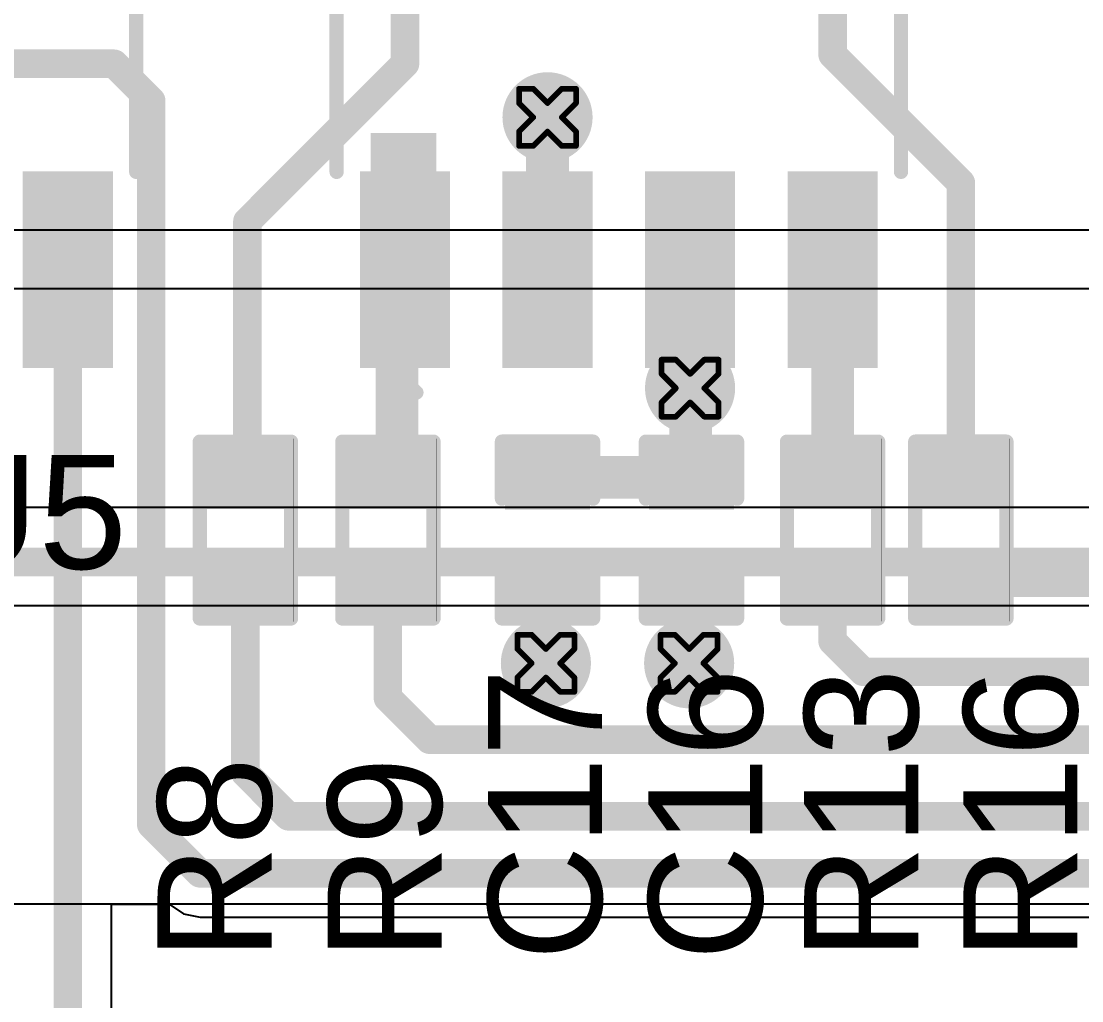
# Model space of a CAD drawing. Header units: inches. Extents: x 0 to 212, y 0 to 208.
# Drawn here: x 2.3652 to 2.7372, y 2.7117 to 3.0551 of the extents above; entities that cross this region are included whole.
import ezdxf

# ---------------------------------------------------------------- set-up
doc = ezdxf.new("R2010")
doc.units = ezdxf.units.IN
doc.header["$MEASUREMENT"] = 0
for name, color, linetype in [('Bottom Layer', 5, 'Continuous'), ('Bottom Solder', 6, 'Continuous'), ('Drill Drawing', 1, 'Continuous'), ('Top Layer', 1, 'Continuous'), ('Top Overlay', 2, 'Continuous'), ('Top Paste', 8, 'Continuous'), ('Top Solder', 216, 'Continuous'), ('Via Holes', 16, 'Continuous')]:
    doc.layers.add(name, color=color, linetype=linetype)
doc.styles.add('Arial', font='', dxfattribs={"height": 0.2})
doc.styles.get('Arial').set_extended_font_data('Arial')

# ---------------------------------------------------------------- blocks, each defined once
blk = doc.blocks.new('SOIC_8_0_154___3_90___W______12')
at = {"layer": 'Top Layer'}
for points in [[(-0.136811, 0.0631889), (-0.136811, 0.0868109), (-0.0757874, 0.0868109), (-0.0757874, 0.0631889)], [(0.0757874, 0.063189), (0.0757874, 0.086811), (0.136811, 0.086811), (0.136811, 0.063189)], [(-0.136811, 0.0131891), (-0.136811, 0.0368111), (-0.0757874, 0.0368111), (-0.0757874, 0.0131891)], [(0.0757874, 0.0131889), (0.0757874, 0.0368109), (0.136811, 0.0368109), (0.136811, 0.0131889)], [(-0.1368111, -0.036811), (-0.1368111, -0.013189), (-0.0757875, -0.013189), (-0.0757875, -0.036811)], [(0.0757874, -0.036811), (0.0757874, -0.013189), (0.136811, -0.013189), (0.136811, -0.036811)], [(-0.1368111, -0.0868111), (-0.1368111, -0.0631891), (-0.0757875, -0.0631891), (-0.0757875, -0.0868111)], [(0.0757874, -0.0868109), (0.0757874, -0.0631889), (0.136811, -0.0631889), (0.136811, -0.0868109)]]:
    blk.add_hatch(color=1, dxfattribs=at).paths.add_polyline_path(points)
at = {"layer": 'Top Overlay'}
blk.add_hatch(color=2, dxfattribs=at).paths.add_polyline_path([(-0.0723496, 0.0639816), (-0.0583496, 0.0639816), (-0.0583496, 0.0869816), (-0.0723496, 0.0869816)])
at = {"layer": 'Top Paste'}
for points in [[(-0.136811, 0.0631889), (-0.136811, 0.0868109), (-0.0757874, 0.0868109), (-0.0757874, 0.0631889)], [(0.0757874, 0.063189), (0.0757874, 0.086811), (0.136811, 0.086811), (0.136811, 0.063189)], [(-0.136811, 0.0131891), (-0.136811, 0.0368111), (-0.0757874, 0.0368111), (-0.0757874, 0.0131891)], [(0.0757874, 0.0131889), (0.0757874, 0.0368109), (0.136811, 0.0368109), (0.136811, 0.0131889)], [(-0.1368111, -0.036811), (-0.1368111, -0.013189), (-0.0757875, -0.013189), (-0.0757875, -0.036811)], [(0.0757874, -0.036811), (0.0757874, -0.013189), (0.136811, -0.013189), (0.136811, -0.036811)], [(-0.1368111, -0.0868111), (-0.1368111, -0.0631891), (-0.0757875, -0.0631891), (-0.0757875, -0.0868111)], [(0.0757874, -0.0868109), (0.0757874, -0.0631889), (0.136811, -0.0631889), (0.136811, -0.0868109)]]:
    blk.add_hatch(color=8, dxfattribs=at).paths.add_polyline_path(points)
at = {"layer": 'Top Solder'}
for points in [[(-0.140811, 0.0591889), (-0.140811, 0.0908109), (-0.0717874, 0.0908109), (-0.0717874, 0.0591889)], [(0.0717874, 0.059189), (0.0717874, 0.090811), (0.140811, 0.090811), (0.140811, 0.059189)], [(-0.140811, 0.0091891), (-0.140811, 0.0408111), (-0.0717874, 0.0408111), (-0.0717874, 0.0091891)], [(0.0717874, 0.0091889), (0.0717874, 0.0408109), (0.140811, 0.0408109), (0.140811, 0.0091889)], [(-0.1408111, -0.040811), (-0.1408111, -0.009189), (-0.0717875, -0.009189), (-0.0717875, -0.040811)], [(0.0717874, -0.040811), (0.0717874, -0.009189), (0.140811, -0.009189), (0.140811, -0.040811)], [(-0.1408111, -0.0908111), (-0.1408111, -0.0591891), (-0.0717875, -0.0591891), (-0.0717875, -0.0908111)], [(0.0717874, -0.0908109), (0.0717874, -0.0591889), (0.140811, -0.0591889), (0.140811, -0.0908109)]]:
    blk.add_hatch(color=216, dxfattribs=at).paths.add_polyline_path(points)
at = {"layer": 'Top Overlay', "const_width": 0.005}
for points in [[(-0.0719999, 0.0990001), (0.071, 0.0989999)], [(-0.1493702, 0.081), (-0.14937, 0.071)], [(-0.1493702, 0.081), (-0.14437, 0.076)], [(-0.14437, 0.076), (-0.14937, 0.071)], [(-0.0719999, -0.099), (0.071, -0.099)]]:
    blk.add_lwpolyline(points, dxfattribs=at)
at = {"layer": 'Top Overlay', "const_width": 0.0025}
for points in [[(-0.0732499, 0.0990001, 1), (-0.0707499, 0.0990001, 1)], [(0.06975, 0.0989999, 1), (0.07225, 0.0989999, 1)], [(-0.1506202, 0.081, 1), (-0.1481202, 0.081, 1)], [(-0.1506202, 0.081, 1), (-0.1481202, 0.081, 1)], [(-0.14562, 0.076, 1), (-0.14312, 0.076, 1)], [(-0.14562, 0.076, 1), (-0.14312, 0.076, 1)], [(-0.15062, 0.071, 1), (-0.14812, 0.071, 1)], [(-0.15062, 0.071, 1), (-0.14812, 0.071, 1)], [(-0.0732499, -0.099, 1), (-0.0707499, -0.099, 1)], [(0.06975, -0.099, 1), (0.07225, -0.099, 1)]]:
    blk.add_lwpolyline(points, format="xyb", close=True, dxfattribs=at)
blk = doc.blocks.new('SOIC_8_0_154___3_90___W______13')
at = {"layer": 'Top Layer'}
for points in [[(-0.136811, 0.0631892), (-0.136811, 0.0868112), (-0.0757874, 0.0868112), (-0.0757874, 0.0631892)], [(0.0757874, 0.0631892), (0.0757874, 0.0868112), (0.136811, 0.0868112), (0.136811, 0.0631892)], [(-0.136811, 0.0131891), (-0.136811, 0.0368111), (-0.0757874, 0.0368111), (-0.0757874, 0.0131891)], [(0.0757874, 0.0131892), (0.0757874, 0.0368112), (0.136811, 0.0368112), (0.136811, 0.0131892)], [(-0.136811, -0.0368109), (-0.136811, -0.0131889), (-0.0757874, -0.0131889), (-0.0757874, -0.0368109)], [(0.0757874, -0.0368109), (0.0757874, -0.0131889), (0.136811, -0.0131889), (0.136811, -0.0368109)], [(-0.136811, -0.0868108), (-0.136811, -0.0631888), (-0.0757874, -0.0631888), (-0.0757874, -0.0868108)], [(0.0757874, -0.0868111), (0.0757874, -0.0631891), (0.136811, -0.0631891), (0.136811, -0.0868111)]]:
    blk.add_hatch(color=1, dxfattribs=at).paths.add_polyline_path(points)
at = {"layer": 'Top Overlay'}
blk.add_hatch(color=2, dxfattribs=at).paths.add_polyline_path([(-0.0723933, 0.064028), (-0.0583933, 0.064028), (-0.0583933, 0.087028), (-0.0723933, 0.087028)])
at = {"layer": 'Top Paste'}
for points in [[(-0.136811, 0.0631892), (-0.136811, 0.0868112), (-0.0757874, 0.0868112), (-0.0757874, 0.0631892)], [(0.0757874, 0.0631892), (0.0757874, 0.0868112), (0.136811, 0.0868112), (0.136811, 0.0631892)], [(-0.136811, 0.0131891), (-0.136811, 0.0368111), (-0.0757874, 0.0368111), (-0.0757874, 0.0131891)], [(0.0757874, 0.0131892), (0.0757874, 0.0368112), (0.136811, 0.0368112), (0.136811, 0.0131892)], [(-0.136811, -0.0368109), (-0.136811, -0.0131889), (-0.0757874, -0.0131889), (-0.0757874, -0.0368109)], [(0.0757874, -0.0368109), (0.0757874, -0.0131889), (0.136811, -0.0131889), (0.136811, -0.0368109)], [(-0.136811, -0.0868108), (-0.136811, -0.0631888), (-0.0757874, -0.0631888), (-0.0757874, -0.0868108)], [(0.0757874, -0.0868111), (0.0757874, -0.0631891), (0.136811, -0.0631891), (0.136811, -0.0868111)]]:
    blk.add_hatch(color=8, dxfattribs=at).paths.add_polyline_path(points)
at = {"layer": 'Top Solder'}
for points in [[(-0.140811, 0.0591892), (-0.140811, 0.0908112), (-0.0717874, 0.0908112), (-0.0717874, 0.0591892)], [(0.0717874, 0.0591892), (0.0717874, 0.0908112), (0.140811, 0.0908112), (0.140811, 0.0591892)], [(-0.140811, 0.0091891), (-0.140811, 0.0408111), (-0.0717874, 0.0408111), (-0.0717874, 0.0091891)], [(0.0717874, 0.0091892), (0.0717874, 0.0408112), (0.140811, 0.0408112), (0.140811, 0.0091892)], [(-0.140811, -0.0408109), (-0.140811, -0.0091889), (-0.0717874, -0.0091889), (-0.0717874, -0.0408109)], [(0.0717874, -0.0408109), (0.0717874, -0.0091889), (0.140811, -0.0091889), (0.140811, -0.0408109)], [(-0.140811, -0.0908108), (-0.140811, -0.0591888), (-0.0717874, -0.0591888), (-0.0717874, -0.0908108)], [(0.0717874, -0.0908111), (0.0717874, -0.0591891), (0.140811, -0.0591891), (0.140811, -0.0908111)]]:
    blk.add_hatch(color=216, dxfattribs=at).paths.add_polyline_path(points)
at = {"layer": 'Top Overlay', "const_width": 0.005}
for points in [[(0.071, 0.0990002), (-0.0719999, 0.0990001)], [(-0.1493701, 0.0810001), (-0.1493702, 0.0710002)], [(-0.1493701, 0.0810001), (-0.1443701, 0.076)], [(-0.1443701, 0.076), (-0.1493702, 0.0710002)], [(-0.072, -0.0989999), (0.071, -0.099)]]:
    blk.add_lwpolyline(points, dxfattribs=at)
at = {"layer": 'Top Overlay', "const_width": 0.0025}
for points in [[(-0.0732499, 0.0990001, 1), (-0.0707499, 0.0990001, 1)], [(0.06975, 0.0990002, 1), (0.07225, 0.0990002, 1)], [(-0.1506201, 0.0810001, 1), (-0.1481201, 0.0810001, 1)], [(-0.1506201, 0.0810001, 1), (-0.1481201, 0.0810001, 1)], [(-0.1456201, 0.076, 1), (-0.1431201, 0.076, 1)], [(-0.1456201, 0.076, 1), (-0.1431201, 0.076, 1)], [(-0.1506202, 0.0710002, 1), (-0.1481202, 0.0710002, 1)], [(-0.1506202, 0.0710002, 1), (-0.1481202, 0.0710002, 1)], [(-0.07325, -0.0989999, 1), (-0.07075, -0.0989999, 1)], [(0.06975, -0.099, 1), (0.07225, -0.099, 1)]]:
    blk.add_lwpolyline(points, format="xyb", close=True, dxfattribs=at)
blk = doc.blocks.new('R___0402_65')
at = {"layer": 'Top Layer'}
for points in [[(-0.0275, -0.0125), (-0.0275, 0.0125), (-0.0095, 0.0125), (-0.0095, -0.0125)], [(0.0094999, -0.0125), (0.0094999, 0.0125), (0.0274999, 0.0125), (0.0274999, -0.0125)]]:
    blk.add_hatch(color=1, dxfattribs=at).paths.add_polyline_path(points)
at = {"layer": 'Top Paste'}
for points in [[(-0.0275, -0.0125), (-0.0275, 0.0125), (-0.0095, 0.0125), (-0.0095, -0.0125)], [(0.0094999, -0.0125), (0.0094999, 0.0125), (0.0274999, 0.0125), (0.0274999, -0.0125)]]:
    blk.add_hatch(color=8, dxfattribs=at).paths.add_polyline_path(points)
at = {"layer": 'Top Solder'}
for points in [[(-0.0296654, -0.0146654), (-0.0296654, 0.0146654), (-0.0073346, 0.0146654), (-0.0073346, -0.0146654)], [(0.0073345, -0.0146654), (0.0073345, 0.0146654), (0.0296653, 0.0146654), (0.0296653, -0.0146654)]]:
    blk.add_hatch(color=216, dxfattribs=at).paths.add_polyline_path(points)
at = {"layer": 'Top Overlay'}
for points, const_width in [([(-0.0310001, 0.0160001), (-0.0309999, -0.016)], 0.005), ([(-0.0310001, 0.0160001), (0.031, 0.016)], 0.005), ([(0.031, 0.016), (0.031, -0.016)], 0.005), ([(-0.0309999, -0.016), (0.031, -0.016)], 0.005), ([(-0.0319999, -0.017), (0.032, -0.017)], 0.000127)]:
    blk.add_lwpolyline(points, dxfattribs=dict(at, const_width=const_width))
for points, const_width in [([(-0.0322501, 0.0160001, 1), (-0.0297501, 0.0160001, 1)], 0.0025), ([(-0.0322501, 0.0160001, 1), (-0.0297501, 0.0160001, 1)], 0.0025), ([(0.02975, 0.016, 1), (0.03225, 0.016, 1)], 0.0025), ([(0.02975, 0.016, 1), (0.03225, 0.016, 1)], 0.0025), ([(-0.0322499, -0.016, 1), (-0.0297499, -0.016, 1)], 0.0025), ([(-0.0322499, -0.016, 1), (-0.0297499, -0.016, 1)], 0.0025), ([(0.02975, -0.016, 1), (0.03225, -0.016, 1)], 0.0025), ([(0.02975, -0.016, 1), (0.03225, -0.016, 1)], 0.0025), ([(-0.0320316, -0.017, 1), (-0.0319682, -0.017, 1)], 6.35e-05), ([(0.0319683, -0.017, 1), (0.0320317, -0.017, 1)], 6.35e-05)]:
    blk.add_lwpolyline(points, format="xyb", close=True, dxfattribs=dict(at, const_width=const_width))
blk = doc.blocks.new('R___0402_68')
at = {"layer": 'Top Layer'}
for points in [[(-0.0275, -0.0125), (-0.0275, 0.0125), (-0.0095, 0.0125), (-0.0095, -0.0125)], [(0.0095, -0.0125), (0.0095, 0.0125), (0.0275, 0.0125), (0.0275, -0.0125)]]:
    blk.add_hatch(color=1, dxfattribs=at).paths.add_polyline_path(points)
at = {"layer": 'Top Paste'}
for points in [[(-0.0275, -0.0125), (-0.0275, 0.0125), (-0.0095, 0.0125), (-0.0095, -0.0125)], [(0.0095, -0.0125), (0.0095, 0.0125), (0.0275, 0.0125), (0.0275, -0.0125)]]:
    blk.add_hatch(color=8, dxfattribs=at).paths.add_polyline_path(points)
at = {"layer": 'Top Solder'}
for points in [[(-0.0296654, -0.0146654), (-0.0296654, 0.0146654), (-0.0073346, 0.0146654), (-0.0073346, -0.0146654)], [(0.0073346, -0.0146654), (0.0073346, 0.0146654), (0.0296654, 0.0146654), (0.0296654, -0.0146654)]]:
    blk.add_hatch(color=216, dxfattribs=at).paths.add_polyline_path(points)
at = {"layer": 'Top Overlay'}
for points, const_width in [([(-0.031, 0.016), (-0.031, -0.016)], 0.005), ([(-0.031, 0.016), (0.031, 0.016)], 0.005), ([(0.031, 0.016), (0.031, -0.016)], 0.005), ([(-0.031, -0.016), (0.031, -0.016)], 0.005), ([(-0.032, -0.0169999), (0.032, -0.0169999)], 0.000127)]:
    blk.add_lwpolyline(points, dxfattribs=dict(at, const_width=const_width))
for points, const_width in [([(-0.03225, 0.016, 1), (-0.02975, 0.016, 1)], 0.0025), ([(-0.03225, 0.016, 1), (-0.02975, 0.016, 1)], 0.0025), ([(0.02975, 0.016, 1), (0.03225, 0.016, 1)], 0.0025), ([(0.02975, 0.016, 1), (0.03225, 0.016, 1)], 0.0025), ([(-0.03225, -0.016, 1), (-0.02975, -0.016, 1)], 0.0025), ([(-0.03225, -0.016, 1), (-0.02975, -0.016, 1)], 0.0025), ([(0.02975, -0.016, 1), (0.03225, -0.016, 1)], 0.0025), ([(0.02975, -0.016, 1), (0.03225, -0.016, 1)], 0.0025), ([(-0.0320317, -0.0169999, 1), (-0.0319683, -0.0169999, 1)], 6.35e-05), ([(0.0319683, -0.0169999, 1), (0.0320317, -0.0169999, 1)], 6.35e-05)]:
    blk.add_lwpolyline(points, format="xyb", close=True, dxfattribs=dict(at, const_width=const_width))
blk = doc.blocks.new('R___0402_72')
at = {"layer": 'Top Layer'}
for points in [[(-0.0275, -0.0125), (-0.0275, 0.0125), (-0.0095, 0.0125), (-0.0095, -0.0125)], [(0.0095, -0.0125), (0.0095, 0.0125), (0.0275, 0.0125), (0.0275, -0.0125)]]:
    blk.add_hatch(color=1, dxfattribs=at).paths.add_polyline_path(points)
at = {"layer": 'Top Paste'}
for points in [[(-0.0275, -0.0125), (-0.0275, 0.0125), (-0.0095, 0.0125), (-0.0095, -0.0125)], [(0.0095, -0.0125), (0.0095, 0.0125), (0.0275, 0.0125), (0.0275, -0.0125)]]:
    blk.add_hatch(color=8, dxfattribs=at).paths.add_polyline_path(points)
at = {"layer": 'Top Solder'}
for points in [[(-0.0296654, -0.0146654), (-0.0296654, 0.0146654), (-0.0073346, 0.0146654), (-0.0073346, -0.0146654)], [(0.0073346, -0.0146654), (0.0073346, 0.0146654), (0.0296654, 0.0146654), (0.0296654, -0.0146654)]]:
    blk.add_hatch(color=216, dxfattribs=at).paths.add_polyline_path(points)
at = {"layer": 'Top Overlay'}
for points, const_width in [([(0.0310001, 0.0160001), (-0.031, 0.0159999)], 0.005), ([(-0.031, 0.0159999), (-0.031, -0.016)], 0.005), ([(0.0310001, 0.0160001), (0.031, -0.016)], 0.005), ([(-0.031, -0.016), (0.031, -0.016)], 0.005), ([(-0.032, -0.017), (0.032, -0.017)], 0.000127)]:
    blk.add_lwpolyline(points, dxfattribs=dict(at, const_width=const_width))
for points, const_width in [([(-0.03225, 0.0159999, 1), (-0.02975, 0.0159999, 1)], 0.0025), ([(-0.03225, 0.0159999, 1), (-0.02975, 0.0159999, 1)], 0.0025), ([(0.0297501, 0.0160001, 1), (0.0322501, 0.0160001, 1)], 0.0025), ([(0.0297501, 0.0160001, 1), (0.0322501, 0.0160001, 1)], 0.0025), ([(-0.03225, -0.016, 1), (-0.02975, -0.016, 1)], 0.0025), ([(-0.03225, -0.016, 1), (-0.02975, -0.016, 1)], 0.0025), ([(0.02975, -0.016, 1), (0.03225, -0.016, 1)], 0.0025), ([(0.02975, -0.016, 1), (0.03225, -0.016, 1)], 0.0025), ([(-0.0320317, -0.017, 1), (-0.0319683, -0.017, 1)], 6.35e-05), ([(0.0319683, -0.017, 1), (0.0320317, -0.017, 1)], 6.35e-05)]:
    blk.add_lwpolyline(points, format="xyb", close=True, dxfattribs=dict(at, const_width=const_width))
blk = doc.blocks.new('R___0402_73')
at = {"layer": 'Top Layer'}
for points in [[(-0.0275, -0.0125), (-0.0275, 0.0125), (-0.0095, 0.0125), (-0.0095, -0.0125)], [(0.0095, -0.0125), (0.0095, 0.0125), (0.0275, 0.0125), (0.0275, -0.0125)]]:
    blk.add_hatch(color=1, dxfattribs=at).paths.add_polyline_path(points)
at = {"layer": 'Top Paste'}
for points in [[(-0.0275, -0.0125), (-0.0275, 0.0125), (-0.0095, 0.0125), (-0.0095, -0.0125)], [(0.0095, -0.0125), (0.0095, 0.0125), (0.0275, 0.0125), (0.0275, -0.0125)]]:
    blk.add_hatch(color=8, dxfattribs=at).paths.add_polyline_path(points)
at = {"layer": 'Top Solder'}
for points in [[(-0.0296654, -0.0146654), (-0.0296654, 0.0146654), (-0.0073346, 0.0146654), (-0.0073346, -0.0146654)], [(0.0073346, -0.0146654), (0.0073346, 0.0146654), (0.0296654, 0.0146654), (0.0296654, -0.0146654)]]:
    blk.add_hatch(color=216, dxfattribs=at).paths.add_polyline_path(points)
at = {"layer": 'Top Overlay'}
for points, const_width in [([(-0.031, 0.016), (-0.031, -0.016)], 0.005), ([(-0.031, 0.016), (0.031, 0.016)], 0.005), ([(0.031, 0.016), (0.031, -0.016)], 0.005), ([(-0.031, -0.016), (0.031, -0.016)], 0.005), ([(-0.032, -0.017), (0.032, -0.017)], 0.000127)]:
    blk.add_lwpolyline(points, dxfattribs=dict(at, const_width=const_width))
for points, const_width in [([(-0.03225, 0.016, 1), (-0.02975, 0.016, 1)], 0.0025), ([(-0.03225, 0.016, 1), (-0.02975, 0.016, 1)], 0.0025), ([(0.02975, 0.016, 1), (0.03225, 0.016, 1)], 0.0025), ([(0.02975, 0.016, 1), (0.03225, 0.016, 1)], 0.0025), ([(-0.03225, -0.016, 1), (-0.02975, -0.016, 1)], 0.0025), ([(-0.03225, -0.016, 1), (-0.02975, -0.016, 1)], 0.0025), ([(0.02975, -0.016, 1), (0.03225, -0.016, 1)], 0.0025), ([(0.02975, -0.016, 1), (0.03225, -0.016, 1)], 0.0025), ([(-0.0320317, -0.017, 1), (-0.0319683, -0.017, 1)], 6.35e-05), ([(0.0319683, -0.017, 1), (0.0320317, -0.017, 1)], 6.35e-05)]:
    blk.add_lwpolyline(points, format="xyb", close=True, dxfattribs=dict(at, const_width=const_width))
blk = doc.blocks.new('C___0402_127')
at = {"layer": 'Top Layer'}
for points in [[(-0.0275, -0.0125), (-0.0275, 0.0125), (-0.0095, 0.0125), (-0.0095, -0.0125)], [(0.0095, -0.0125), (0.0095, 0.0125), (0.0275, 0.0125), (0.0275, -0.0125)]]:
    blk.add_hatch(color=1, dxfattribs=at).paths.add_polyline_path(points)
at = {"layer": 'Top Paste'}
for points in [[(-0.0275, -0.0125), (-0.0275, 0.0125), (-0.0095, 0.0125), (-0.0095, -0.0125)], [(0.0095, -0.0125), (0.0095, 0.0125), (0.0275, 0.0125), (0.0275, -0.0125)]]:
    blk.add_hatch(color=8, dxfattribs=at).paths.add_polyline_path(points)
at = {"layer": 'Top Solder'}
for points in [[(-0.0298622, -0.0148622), (-0.0298622, 0.0148622), (-0.0071378, 0.0148622), (-0.0071378, -0.0148622)], [(0.0071378, -0.0148622), (0.0071378, 0.0148622), (0.0298622, 0.0148622), (0.0298622, -0.0148622)]]:
    blk.add_hatch(color=216, dxfattribs=at).paths.add_polyline_path(points)
at = {"layer": 'Top Overlay', "const_width": 0.005}
for points in [[(-0.031, 0.016), (-0.011, 0.0159999)], [(-0.031, 0.016), (-0.031, -0.016)], [(0.011, 0.016), (0.031, 0.0159999)], [(0.031, 0.0159999), (0.0310001, -0.0160001)], [(-0.031, -0.016), (-0.0110001, -0.0160001)], [(0.011, -0.016), (0.0310001, -0.0160001)]]:
    blk.add_lwpolyline(points, dxfattribs=at)
at = {"layer": 'Top Overlay', "const_width": 0.0025}
for points in [[(-0.03225, 0.016, 1), (-0.02975, 0.016, 1)], [(-0.03225, 0.016, 1), (-0.02975, 0.016, 1)], [(-0.01225, 0.0159999, 1), (-0.00975, 0.0159999, 1)], [(0.00975, 0.016, 1), (0.01225, 0.016, 1)], [(0.02975, 0.0159999, 1), (0.03225, 0.0159999, 1)], [(0.02975, 0.0159999, 1), (0.03225, 0.0159999, 1)], [(-0.03225, -0.016, 1), (-0.02975, -0.016, 1)], [(-0.03225, -0.016, 1), (-0.02975, -0.016, 1)], [(-0.0122501, -0.0160001, 1), (-0.0097501, -0.0160001, 1)], [(0.00975, -0.016, 1), (0.01225, -0.016, 1)], [(0.0297501, -0.0160001, 1), (0.0322501, -0.0160001, 1)], [(0.0297501, -0.0160001, 1), (0.0322501, -0.0160001, 1)]]:
    blk.add_lwpolyline(points, format="xyb", close=True, dxfattribs=at)
blk = doc.blocks.new('C___0402_128')
at = {"layer": 'Top Layer'}
for points in [[(-0.0275, -0.0125), (-0.0275, 0.0125), (-0.0095, 0.0125), (-0.0095, -0.0125)], [(0.0095, -0.0125), (0.0095, 0.0125), (0.0275, 0.0125), (0.0275, -0.0125)]]:
    blk.add_hatch(color=1, dxfattribs=at).paths.add_polyline_path(points)
at = {"layer": 'Top Paste'}
for points in [[(-0.0275, -0.0125), (-0.0275, 0.0125), (-0.0095, 0.0125), (-0.0095, -0.0125)], [(0.0095, -0.0125), (0.0095, 0.0125), (0.0275, 0.0125), (0.0275, -0.0125)]]:
    blk.add_hatch(color=8, dxfattribs=at).paths.add_polyline_path(points)
at = {"layer": 'Top Solder'}
for points in [[(-0.0298622, -0.0148622), (-0.0298622, 0.0148622), (-0.0071378, 0.0148622), (-0.0071378, -0.0148622)], [(0.0071378, -0.0148622), (0.0071378, 0.0148622), (0.0298622, 0.0148622), (0.0298622, -0.0148622)]]:
    blk.add_hatch(color=216, dxfattribs=at).paths.add_polyline_path(points)
at = {"layer": 'Top Overlay', "const_width": 0.005}
for points in [[(-0.031, 0.016), (-0.011, 0.016)], [(-0.031, 0.016), (-0.031, -0.016)], [(0.011, 0.016), (0.031, 0.016)], [(0.031, 0.016), (0.031, -0.016)], [(-0.031, -0.016), (-0.011, -0.0160001)], [(0.031, -0.016), (0.011, -0.0160001)]]:
    blk.add_lwpolyline(points, dxfattribs=at)
at = {"layer": 'Top Overlay', "const_width": 0.0025}
for points in [[(-0.03225, 0.016, 1), (-0.02975, 0.016, 1)], [(-0.03225, 0.016, 1), (-0.02975, 0.016, 1)], [(-0.01225, 0.016, 1), (-0.00975, 0.016, 1)], [(0.00975, 0.016, 1), (0.01225, 0.016, 1)], [(0.02975, 0.016, 1), (0.03225, 0.016, 1)], [(0.02975, 0.016, 1), (0.03225, 0.016, 1)], [(-0.03225, -0.016, 1), (-0.02975, -0.016, 1)], [(-0.03225, -0.016, 1), (-0.02975, -0.016, 1)], [(-0.01225, -0.0160001, 1), (-0.00975, -0.0160001, 1)], [(0.00975, -0.0160001, 1), (0.01225, -0.0160001, 1)], [(0.02975, -0.016, 1), (0.03225, -0.016, 1)], [(0.02975, -0.016, 1), (0.03225, -0.016, 1)]]:
    blk.add_lwpolyline(points, format="xyb", close=True, dxfattribs=at)

msp = doc.modelspace()

# ---------------------------------------------------------------- hatches: boundary and pattern name
at = {"layer": 'Bottom Layer'}
h = msp.add_hatch(color=5, dxfattribs=at)
edge = h.paths.add_edge_path()
edge.add_arc((2.5497947, 3.0214195), 0.011811, 0, 360)
h = msp.add_hatch(color=5, dxfattribs=at)
edge = h.paths.add_edge_path()
edge.add_arc((2.5997999, 2.9264547), 0.011811, 0, 360)
h = msp.add_hatch(color=5, dxfattribs=at)
edge = h.paths.add_edge_path()
edge.add_arc((2.5492195, 2.8299997), 0.011811, 0, 360)
h = msp.add_hatch(color=5, dxfattribs=at)
edge = h.paths.add_edge_path()
edge.add_arc((2.5994736, 2.8299997), 0.011811, 0, 360)
at = {"layer": 'Bottom Solder'}
h = msp.add_hatch(color=6, dxfattribs=at)
edge = h.paths.add_edge_path()
edge.add_arc((2.5497947, 3.0214195), 0.015811, 0, 360)
h = msp.add_hatch(color=6, dxfattribs=at)
edge = h.paths.add_edge_path()
edge.add_arc((2.5997999, 2.9264547), 0.015811, 0, 360)
h = msp.add_hatch(color=6, dxfattribs=at)
edge = h.paths.add_edge_path()
edge.add_arc((2.5492195, 2.8299997), 0.015811, 0, 360)
h = msp.add_hatch(color=6, dxfattribs=at)
edge = h.paths.add_edge_path()
edge.add_arc((2.5994736, 2.8299997), 0.015811, 0, 360)
at = {"layer": 'Top Layer'}
h = msp.add_hatch(color=1, dxfattribs=at)
edge = h.paths.add_edge_path()
edge.add_arc((2.5497947, 3.0214195), 0.011811, 0, 360)
h = msp.add_hatch(color=1, dxfattribs=at)
edge = h.paths.add_edge_path()
edge.add_arc((2.5997999, 2.9264547), 0.011811, 0, 360)
h = msp.add_hatch(color=1, dxfattribs=at)
edge = h.paths.add_edge_path()
edge.add_arc((2.5492195, 2.8299997), 0.011811, 0, 360)
h = msp.add_hatch(color=1, dxfattribs=at)
edge = h.paths.add_edge_path()
edge.add_arc((2.5994736, 2.8299997), 0.011811, 0, 360)
at = {"layer": 'Top Solder'}
h = msp.add_hatch(color=216, dxfattribs=at)
edge = h.paths.add_edge_path()
edge.add_arc((2.5497947, 3.0214195), 0.015811, 0, 360)
h = msp.add_hatch(color=216, dxfattribs=at)
edge = h.paths.add_edge_path()
edge.add_arc((2.5997999, 2.9264547), 0.015811, 0, 360)
h = msp.add_hatch(color=216, dxfattribs=at)
edge = h.paths.add_edge_path()
edge.add_arc((2.5492195, 2.8299997), 0.015811, 0, 360)
h = msp.add_hatch(color=216, dxfattribs=at)
edge = h.paths.add_edge_path()
edge.add_arc((2.5994736, 2.8299997), 0.015811, 0, 360)
at = {"layer": 'Via Holes'}
h = msp.add_hatch(color=7, dxfattribs=at)
edge = h.paths.add_edge_path()
edge.add_arc((2.5497947, 3.0214195), 0.0059055, 0, 360)
h = msp.add_hatch(color=7, dxfattribs=at)
edge = h.paths.add_edge_path()
edge.add_arc((2.5997999, 2.9264547), 0.0059055, 0, 360)
h = msp.add_hatch(color=7, dxfattribs=at)
edge = h.paths.add_edge_path()
edge.add_arc((2.5492195, 2.8299997), 0.0059055, 0, 360)
h = msp.add_hatch(color=7, dxfattribs=at)
edge = h.paths.add_edge_path()
edge.add_arc((2.5994736, 2.8299997), 0.0059055, 0, 360)

# ---------------------------------------------------------------- linework, layer by layer
at = {"layer": 'Bottom Layer'}
for p, q in [((2.8095273, 2.9818347), (2.3159983, 2.9818346)), ((2.3075517, 2.9614428), (2.8095273, 2.9614429)), ((2.9767504, 2.8846037), (1.462591, 2.8846037)), ((1.6280657, 2.8502178), (2.9859405, 2.8502178))]:
    msp.add_line(p, q, dxfattribs=at)
at = {"layer": 'Bottom Layer', "const_width": 0.01}
msp.add_lwpolyline([(1.6217308, 2.8655117), (2.9859405, 2.8655117)], dxfattribs=at)
at = {"layer": 'Drill Drawing', "const_width": 0.002}
for points in [[(2.5397947, 3.0264195), (2.5397947, 3.0314195)], [(2.5397947, 3.0314195), (2.5447947, 3.0314195)], [(2.5447947, 3.0314195), (2.5497947, 3.0264195)], [(2.5497947, 3.0264195), (2.5547947, 3.0314195)], [(2.5547947, 3.0314195), (2.5597947, 3.0314195)], [(2.5597947, 3.0264195), (2.5597947, 3.0314195)], [(2.5397947, 3.0264195), (2.5447947, 3.0214195)], [(2.5547947, 3.0214195), (2.5597947, 3.0264195)], [(2.5397947, 3.0164195), (2.5447947, 3.0214195)], [(2.5547947, 3.0214195), (2.5597947, 3.0164195)], [(2.5397947, 3.0114195), (2.5397947, 3.0164195)], [(2.5447947, 3.0114195), (2.5497947, 3.0164195)], [(2.5497947, 3.0164195), (2.5547947, 3.0114195)], [(2.5597947, 3.0114195), (2.5597947, 3.0164195)], [(2.5397947, 3.0114195), (2.5447947, 3.0114195)], [(2.5547947, 3.0114195), (2.5597947, 3.0114195)], [(2.5897999, 2.9314547), (2.5897999, 2.9364547)], [(2.5897999, 2.9364547), (2.5947999, 2.9364547)], [(2.5947999, 2.9364547), (2.5997999, 2.9314547)], [(2.5997999, 2.9314547), (2.6047999, 2.9364547)], [(2.6047999, 2.9364547), (2.6097999, 2.9364547)], [(2.6097999, 2.9314547), (2.6097999, 2.9364547)], [(2.5897999, 2.9314547), (2.5947999, 2.9264547)], [(2.6047999, 2.9264547), (2.6097999, 2.9314547)], [(2.5897999, 2.9214547), (2.5947999, 2.9264547)], [(2.6047999, 2.9264547), (2.6097999, 2.9214547)], [(2.5897999, 2.9164547), (2.5897999, 2.9214547)], [(2.5947999, 2.9164547), (2.5997999, 2.9214547)], [(2.5997999, 2.9214547), (2.6047999, 2.9164547)], [(2.6097999, 2.9164547), (2.6097999, 2.9214547)], [(2.5897999, 2.9164547), (2.5947999, 2.9164547)], [(2.6047999, 2.9164547), (2.6097999, 2.9164547)], [(2.5392195, 2.8349997), (2.5392195, 2.8399997)], [(2.5392195, 2.8399997), (2.5442195, 2.8399997)], [(2.5442195, 2.8399997), (2.5492195, 2.8349997)], [(2.5492195, 2.8349997), (2.5542195, 2.8399997)], [(2.5542195, 2.8399997), (2.5592195, 2.8399997)], [(2.5592195, 2.8349997), (2.5592195, 2.8399997)], [(2.5894736, 2.8349997), (2.5894736, 2.8399997)], [(2.5894736, 2.8399997), (2.5944736, 2.8399997)], [(2.5944736, 2.8399997), (2.5994736, 2.8349997)], [(2.5994736, 2.8349997), (2.6044736, 2.8399997)], [(2.6044736, 2.8399997), (2.6094736, 2.8399997)], [(2.6094736, 2.8349997), (2.6094736, 2.8399997)], [(2.5392195, 2.8349997), (2.5442195, 2.8299997)], [(2.5542195, 2.8299997), (2.5592195, 2.8349997)], [(2.5894736, 2.8349997), (2.5944736, 2.8299997)], [(2.6044736, 2.8299997), (2.6094736, 2.8349997)], [(2.5392195, 2.8249997), (2.5442195, 2.8299997)], [(2.5542195, 2.8299997), (2.5592195, 2.8249997)], [(2.5894736, 2.8249997), (2.5944736, 2.8299997)], [(2.6044736, 2.8299997), (2.6094736, 2.8249997)], [(2.5392195, 2.8199997), (2.5392195, 2.8249997)], [(2.5442195, 2.8199997), (2.5492195, 2.8249997)], [(2.5492195, 2.8249997), (2.5542195, 2.8199997)], [(2.5592195, 2.8199997), (2.5592195, 2.8249997)], [(2.5894736, 2.8199997), (2.5894736, 2.8249997)], [(2.5944736, 2.8199997), (2.5994736, 2.8249997)], [(2.5994736, 2.8249997), (2.6044736, 2.8199997)], [(2.6094736, 2.8199997), (2.6094736, 2.8249997)], [(2.5392195, 2.8199997), (2.5442195, 2.8199997)], [(2.5542195, 2.8199997), (2.5592195, 2.8199997)], [(2.5894736, 2.8199997), (2.5944736, 2.8199997)], [(2.6044736, 2.8199997), (2.6094736, 2.8199997)]]:
    msp.add_lwpolyline(points, dxfattribs=at)
at = {"layer": 'Drill Drawing', "const_width": 0.001}
for points in [[(2.5392947, 3.0314195, 1), (2.5402947, 3.0314195, 1)], [(2.5392947, 3.0314195, 1), (2.5402947, 3.0314195, 1)], [(2.5442947, 3.0314195, 1), (2.5452947, 3.0314195, 1)], [(2.5442947, 3.0314195, 1), (2.5452947, 3.0314195, 1)], [(2.5542947, 3.0314195, 1), (2.5552947, 3.0314195, 1)], [(2.5542947, 3.0314195, 1), (2.5552947, 3.0314195, 1)], [(2.5592947, 3.0314195, 1), (2.5602947, 3.0314195, 1)], [(2.5592947, 3.0314195, 1), (2.5602947, 3.0314195, 1)], [(2.5392947, 3.0264195, 1), (2.5402947, 3.0264195, 1)], [(2.5392947, 3.0264195, 1), (2.5402947, 3.0264195, 1)], [(2.5492947, 3.0264195, 1), (2.5502947, 3.0264195, 1)], [(2.5492947, 3.0264195, 1), (2.5502947, 3.0264195, 1)], [(2.5592947, 3.0264195, 1), (2.5602947, 3.0264195, 1)], [(2.5592947, 3.0264195, 1), (2.5602947, 3.0264195, 1)], [(2.5442947, 3.0214195, 1), (2.5452947, 3.0214195, 1)], [(2.5442947, 3.0214195, 1), (2.5452947, 3.0214195, 1)], [(2.5542947, 3.0214195, 1), (2.5552947, 3.0214195, 1)], [(2.5542947, 3.0214195, 1), (2.5552947, 3.0214195, 1)], [(2.5392947, 3.0164195, 1), (2.5402947, 3.0164195, 1)], [(2.5392947, 3.0164195, 1), (2.5402947, 3.0164195, 1)], [(2.5492947, 3.0164195, 1), (2.5502947, 3.0164195, 1)], [(2.5492947, 3.0164195, 1), (2.5502947, 3.0164195, 1)], [(2.5592947, 3.0164195, 1), (2.5602947, 3.0164195, 1)], [(2.5592947, 3.0164195, 1), (2.5602947, 3.0164195, 1)], [(2.5392947, 3.0114195, 1), (2.5402947, 3.0114195, 1)], [(2.5392947, 3.0114195, 1), (2.5402947, 3.0114195, 1)], [(2.5442947, 3.0114195, 1), (2.5452947, 3.0114195, 1)], [(2.5442947, 3.0114195, 1), (2.5452947, 3.0114195, 1)], [(2.5542947, 3.0114195, 1), (2.5552947, 3.0114195, 1)], [(2.5542947, 3.0114195, 1), (2.5552947, 3.0114195, 1)], [(2.5592947, 3.0114195, 1), (2.5602947, 3.0114195, 1)], [(2.5592947, 3.0114195, 1), (2.5602947, 3.0114195, 1)], [(2.5892999, 2.9364547, 1), (2.5902999, 2.9364547, 1)], [(2.5892999, 2.9364547, 1), (2.5902999, 2.9364547, 1)], [(2.5942999, 2.9364547, 1), (2.5952999, 2.9364547, 1)], [(2.5942999, 2.9364547, 1), (2.5952999, 2.9364547, 1)], [(2.6042999, 2.9364547, 1), (2.6052999, 2.9364547, 1)], [(2.6042999, 2.9364547, 1), (2.6052999, 2.9364547, 1)], [(2.6092999, 2.9364547, 1), (2.6102999, 2.9364547, 1)], [(2.6092999, 2.9364547, 1), (2.6102999, 2.9364547, 1)], [(2.5892999, 2.9314547, 1), (2.5902999, 2.9314547, 1)], [(2.5892999, 2.9314547, 1), (2.5902999, 2.9314547, 1)], [(2.5992999, 2.9314547, 1), (2.6002999, 2.9314547, 1)], [(2.5992999, 2.9314547, 1), (2.6002999, 2.9314547, 1)], [(2.6092999, 2.9314547, 1), (2.6102999, 2.9314547, 1)], [(2.6092999, 2.9314547, 1), (2.6102999, 2.9314547, 1)], [(2.5942999, 2.9264547, 1), (2.5952999, 2.9264547, 1)], [(2.5942999, 2.9264547, 1), (2.5952999, 2.9264547, 1)], [(2.6042999, 2.9264547, 1), (2.6052999, 2.9264547, 1)], [(2.6042999, 2.9264547, 1), (2.6052999, 2.9264547, 1)], [(2.5892999, 2.9214547, 1), (2.5902999, 2.9214547, 1)], [(2.5892999, 2.9214547, 1), (2.5902999, 2.9214547, 1)], [(2.5992999, 2.9214547, 1), (2.6002999, 2.9214547, 1)], [(2.5992999, 2.9214547, 1), (2.6002999, 2.9214547, 1)], [(2.6092999, 2.9214547, 1), (2.6102999, 2.9214547, 1)], [(2.6092999, 2.9214547, 1), (2.6102999, 2.9214547, 1)], [(2.5892999, 2.9164547, 1), (2.5902999, 2.9164547, 1)], [(2.5892999, 2.9164547, 1), (2.5902999, 2.9164547, 1)], [(2.5942999, 2.9164547, 1), (2.5952999, 2.9164547, 1)], [(2.5942999, 2.9164547, 1), (2.5952999, 2.9164547, 1)], [(2.6042999, 2.9164547, 1), (2.6052999, 2.9164547, 1)], [(2.6042999, 2.9164547, 1), (2.6052999, 2.9164547, 1)], [(2.6092999, 2.9164547, 1), (2.6102999, 2.9164547, 1)], [(2.6092999, 2.9164547, 1), (2.6102999, 2.9164547, 1)], [(2.5387195, 2.8399997, 1), (2.5397195, 2.8399997, 1)], [(2.5387195, 2.8399997, 1), (2.5397195, 2.8399997, 1)], [(2.5437195, 2.8399997, 1), (2.5447195, 2.8399997, 1)], [(2.5437195, 2.8399997, 1), (2.5447195, 2.8399997, 1)], [(2.5537195, 2.8399997, 1), (2.5547195, 2.8399997, 1)], [(2.5537195, 2.8399997, 1), (2.5547195, 2.8399997, 1)], [(2.5587195, 2.8399997, 1), (2.5597195, 2.8399997, 1)], [(2.5587195, 2.8399997, 1), (2.5597195, 2.8399997, 1)], [(2.5889736, 2.8399997, 1), (2.5899736, 2.8399997, 1)], [(2.5889736, 2.8399997, 1), (2.5899736, 2.8399997, 1)], [(2.5939736, 2.8399997, 1), (2.5949736, 2.8399997, 1)], [(2.5939736, 2.8399997, 1), (2.5949736, 2.8399997, 1)], [(2.6039736, 2.8399997, 1), (2.6049736, 2.8399997, 1)], [(2.6039736, 2.8399997, 1), (2.6049736, 2.8399997, 1)], [(2.6089736, 2.8399997, 1), (2.6099736, 2.8399997, 1)], [(2.6089736, 2.8399997, 1), (2.6099736, 2.8399997, 1)], [(2.5387195, 2.8349997, 1), (2.5397195, 2.8349997, 1)], [(2.5387195, 2.8349997, 1), (2.5397195, 2.8349997, 1)], [(2.5487195, 2.8349997, 1), (2.5497195, 2.8349997, 1)], [(2.5487195, 2.8349997, 1), (2.5497195, 2.8349997, 1)], [(2.5587195, 2.8349997, 1), (2.5597195, 2.8349997, 1)], [(2.5587195, 2.8349997, 1), (2.5597195, 2.8349997, 1)], [(2.5889736, 2.8349997, 1), (2.5899736, 2.8349997, 1)], [(2.5889736, 2.8349997, 1), (2.5899736, 2.8349997, 1)], [(2.5989736, 2.8349997, 1), (2.5999736, 2.8349997, 1)], [(2.5989736, 2.8349997, 1), (2.5999736, 2.8349997, 1)], [(2.6089736, 2.8349997, 1), (2.6099736, 2.8349997, 1)], [(2.6089736, 2.8349997, 1), (2.6099736, 2.8349997, 1)], [(2.5437195, 2.8299997, 1), (2.5447195, 2.8299997, 1)], [(2.5437195, 2.8299997, 1), (2.5447195, 2.8299997, 1)], [(2.5537195, 2.8299997, 1), (2.5547195, 2.8299997, 1)], [(2.5537195, 2.8299997, 1), (2.5547195, 2.8299997, 1)], [(2.5939736, 2.8299997, 1), (2.5949736, 2.8299997, 1)], [(2.5939736, 2.8299997, 1), (2.5949736, 2.8299997, 1)], [(2.6039736, 2.8299997, 1), (2.6049736, 2.8299997, 1)], [(2.6039736, 2.8299997, 1), (2.6049736, 2.8299997, 1)], [(2.5387195, 2.8249997, 1), (2.5397195, 2.8249997, 1)], [(2.5387195, 2.8249997, 1), (2.5397195, 2.8249997, 1)], [(2.5487195, 2.8249997, 1), (2.5497195, 2.8249997, 1)], [(2.5487195, 2.8249997, 1), (2.5497195, 2.8249997, 1)], [(2.5587195, 2.8249997, 1), (2.5597195, 2.8249997, 1)], [(2.5587195, 2.8249997, 1), (2.5597195, 2.8249997, 1)], [(2.5889736, 2.8249997, 1), (2.5899736, 2.8249997, 1)], [(2.5889736, 2.8249997, 1), (2.5899736, 2.8249997, 1)], [(2.5989736, 2.8249997, 1), (2.5999736, 2.8249997, 1)], [(2.5989736, 2.8249997, 1), (2.5999736, 2.8249997, 1)], [(2.6089736, 2.8249997, 1), (2.6099736, 2.8249997, 1)], [(2.6089736, 2.8249997, 1), (2.6099736, 2.8249997, 1)], [(2.5387195, 2.8199997, 1), (2.5397195, 2.8199997, 1)], [(2.5387195, 2.8199997, 1), (2.5397195, 2.8199997, 1)], [(2.5437195, 2.8199997, 1), (2.5447195, 2.8199997, 1)], [(2.5437195, 2.8199997, 1), (2.5447195, 2.8199997, 1)], [(2.5537195, 2.8199997, 1), (2.5547195, 2.8199997, 1)], [(2.5537195, 2.8199997, 1), (2.5547195, 2.8199997, 1)], [(2.5587195, 2.8199997, 1), (2.5597195, 2.8199997, 1)], [(2.5587195, 2.8199997, 1), (2.5597195, 2.8199997, 1)], [(2.5889736, 2.8199997, 1), (2.5899736, 2.8199997, 1)], [(2.5889736, 2.8199997, 1), (2.5899736, 2.8199997, 1)], [(2.5939736, 2.8199997, 1), (2.5949736, 2.8199997, 1)], [(2.5939736, 2.8199997, 1), (2.5949736, 2.8199997, 1)], [(2.6039736, 2.8199997, 1), (2.6049736, 2.8199997, 1)], [(2.6039736, 2.8199997, 1), (2.6049736, 2.8199997, 1)], [(2.6089736, 2.8199997, 1), (2.6099736, 2.8199997, 1)], [(2.6089736, 2.8199997, 1), (2.6099736, 2.8199997, 1)]]:
    msp.add_lwpolyline(points, format="xyb", close=True, dxfattribs=at)
at = {"layer": 'Top Layer'}
for p, q in [((2.9299974, 2.7455151), (1.9306017, 2.7455146)), ((2.3967948, 2.4285494), (2.3967948, 2.7455148)), ((2.3967948, 2.7455148), (2.417095, 2.7455148)), ((2.417095, 2.7455148), (2.4220566, 2.7421996)), ((2.4220566, 2.7421996), (2.4279093, 2.7410354)), ((2.4279093, 2.7410354), (4.0300208, 2.7410354))]:
    msp.add_line(p, q, dxfattribs=at)
for points, const_width in [([(2.4997987, 3.0402117), (2.4997987, 3.1805973)], 0.01), ([(2.6497987, 3.0434213), (2.6497987, 3.1805973)], 0.01), ([(2.6497987, 3.0434213), (2.6947974, 2.9984226)], 0.01), ([(2.3433118, 3.0402117), (2.3977368, 3.0402117)], 0.01), ([(2.3977368, 3.0402117), (2.4107696, 3.0271789)], 0.01), ([(2.4444956, 2.9849086), (2.4997987, 3.0402117)], 0.01), ([(2.4107696, 2.773469), (2.4107696, 3.0271789)], 0.01), ([(2.5497947, 3.0214195), (2.5497987, 3.0214196)], 0.015), ([(2.5497987, 2.9679989), (2.5497987, 3.0214196)], 0.015), ([(2.6947974, 2.8952085), (2.6947974, 2.9984226)], 0.01), ([(2.4444956, 2.8953534), (2.4444956, 2.9849086)], 0.01), ([(2.5997992, 2.9264554), (2.5997992, 2.9679934)], 0.02), ([(2.3815009, 2.4222145), (2.3815009, 2.967998)], 0.01), ([(2.4969807, 2.9651809), (2.4997988, 2.9679989)], 0.015), ([(2.5997992, 2.9679934), (2.5997993, 2.9679935)], 0.015), ([(2.6497974, 2.8952062), (2.6497974, 2.9679981)], 0.015), ([(2.4969807, 2.8967061), (2.4969807, 2.9651809)], 0.015), ([(2.5997992, 2.9264554), (2.5997999, 2.9264547)], 0.015), ([(2.5997993, 2.9219696), (2.6000487, 2.9217201)], 0.015), ([(2.6000487, 2.9217201), (2.6000488, 2.8954622)], 0.015), ([(2.4937955, 2.8952062), (2.4954807, 2.8952061)], 0.015), ([(2.4954807, 2.8952061), (2.4969807, 2.8967061)], 0.015), ([(2.5497947, 2.8952078), (2.6002968, 2.8952078)], 0.015), ([(2.6000488, 2.8954622), (2.6002968, 2.8952142)], 0.015), ([(2.5495058, 2.8579188), (2.5497947, 2.8582077)], 0.015), ([(2.5495058, 2.830286), (2.5495058, 2.8579188)], 0.015), ([(2.5998853, 2.8577962), (2.6002976, 2.8582085)], 0.015), ([(2.5998853, 2.8304114), (2.5998853, 2.8577962)], 0.015), ([(2.4438004, 2.7914449), (2.4438004, 2.8582056)], 0.01), ([(2.4937948, 2.8178145), (2.4937948, 2.8582056)], 0.01), ([(2.6497948, 2.8377242), (2.6497948, 2.8582056)], 0.01), ([(2.6947944, 2.8582117), (3.9996532, 2.8582117)], 0.01), ([(2.6497948, 2.8377242), (2.6605145, 2.8270045)], 0.01), ([(2.5492195, 2.8299997), (2.5495058, 2.830286)], 0.015), ([(2.5994736, 2.8299997), (2.5998853, 2.8304114)], 0.015), ([(2.6605145, 2.8270045), (3.7393044, 2.8270045)], 0.01), ([(2.4937948, 2.8178145), (2.5084158, 2.8031935)], 0.01), ([(2.5084158, 2.8031935), (3.7116461, 2.8031935)], 0.01), ([(2.4438004, 2.7914449), (2.458916, 2.7763293)], 0.01), ([(2.458916, 2.7763293), (4.0204272, 2.7763293)], 0.01), ([(2.4107696, 2.773469), (2.4279093, 2.7563293)], 0.01), ([(2.4279093, 2.7563293), (4.0300208, 2.7563293)], 0.01)]:
    msp.add_lwpolyline(points, dxfattribs=dict(at, const_width=const_width))
for points, const_width in [([(2.6472987, 3.0434213, 1), (2.6522987, 3.0434213, 1)], 0.005), ([(2.6472987, 3.0434213, 1), (2.6522987, 3.0434213, 1)], 0.005), ([(2.3952368, 3.0402117, 1), (2.4002368, 3.0402117, 1)], 0.005), ([(2.3952368, 3.0402117, 1), (2.4002368, 3.0402117, 1)], 0.005), ([(2.4972987, 3.0402117, 1), (2.5022987, 3.0402117, 1)], 0.005), ([(2.4972987, 3.0402117, 1), (2.5022987, 3.0402117, 1)], 0.005), ([(2.4082696, 3.0271789, 1), (2.4132696, 3.0271789, 1)], 0.005), ([(2.4082696, 3.0271789, 1), (2.4132696, 3.0271789, 1)], 0.005), ([(2.5460447, 3.0214195, 1), (2.5535447, 3.0214195, 1)], 0.0075), ([(2.5460487, 3.0214196, 1), (2.5535487, 3.0214196, 1)], 0.0075), ([(2.5460487, 3.0214196, 1), (2.5535487, 3.0214196, 1)], 0.0075), ([(2.6922974, 2.9984226, 1), (2.6972974, 2.9984226, 1)], 0.005), ([(2.6922974, 2.9984226, 1), (2.6972974, 2.9984226, 1)], 0.005), ([(2.4419956, 2.9849086, 1), (2.4469956, 2.9849086, 1)], 0.005), ([(2.4419956, 2.9849086, 1), (2.4469956, 2.9849086, 1)], 0.005), ([(2.5947992, 2.9679934, 1), (2.6047992, 2.9679934, 1)], 0.01), ([(2.3790009, 2.967998, 1), (2.3840009, 2.967998, 1)], 0.005), ([(2.4960488, 2.9679989, 1), (2.5035488, 2.9679989, 1)], 0.0075), ([(2.5460487, 2.9679989, 1), (2.5535487, 2.9679989, 1)], 0.0075), ([(2.5960492, 2.9679934, 1), (2.6035492, 2.9679934, 1)], 0.0075), ([(2.5960493, 2.9679935, 1), (2.6035493, 2.9679935, 1)], 0.0075), ([(2.6460474, 2.9679981, 1), (2.6535474, 2.9679981, 1)], 0.0075), ([(2.4932307, 2.9651809, 1), (2.5007307, 2.9651809, 1)], 0.0075), ([(2.4932307, 2.9651809, 1), (2.5007307, 2.9651809, 1)], 0.0075), ([(2.5947992, 2.9264554, 1), (2.6047992, 2.9264554, 1)], 0.01), ([(2.5960492, 2.9264554, 1), (2.6035492, 2.9264554, 1)], 0.0075), ([(2.5960499, 2.9264547, 1), (2.6035499, 2.9264547, 1)], 0.0075), ([(2.5960493, 2.9219696, 1), (2.6035493, 2.9219696, 1)], 0.0075), ([(2.5962987, 2.9217201, 1), (2.6037987, 2.9217201, 1)], 0.0075), ([(2.5962987, 2.9217201, 1), (2.6037987, 2.9217201, 1)], 0.0075), ([(2.4900455, 2.8952062, 1), (2.4975455, 2.8952062, 1)], 0.0075), ([(2.4917307, 2.8952061, 1), (2.4992307, 2.8952061, 1)], 0.0075), ([(2.4917307, 2.8952061, 1), (2.4992307, 2.8952061, 1)], 0.0075), ([(2.4932307, 2.8967061, 1), (2.5007307, 2.8967061, 1)], 0.0075), ([(2.4932307, 2.8967061, 1), (2.5007307, 2.8967061, 1)], 0.0075), ([(2.5460447, 2.8952078, 1), (2.5535447, 2.8952078, 1)], 0.0075), ([(2.5962988, 2.8954622, 1), (2.6037988, 2.8954622, 1)], 0.0075), ([(2.5962988, 2.8954622, 1), (2.6037988, 2.8954622, 1)], 0.0075), ([(2.5965468, 2.8952142, 1), (2.6040468, 2.8952142, 1)], 0.0075), ([(2.5965468, 2.8952078, 1), (2.6040468, 2.8952078, 1)], 0.0075), ([(2.6460474, 2.8952062, 1), (2.6535474, 2.8952062, 1)], 0.0075), ([(2.4419956, 2.8953534, 1), (2.4469956, 2.8953534, 1)], 0.005), ([(2.6922974, 2.8952085, 1), (2.6972974, 2.8952085, 1)], 0.005), ([(2.5457558, 2.8579188, 1), (2.5532558, 2.8579188, 1)], 0.0075), ([(2.5457558, 2.8579188, 1), (2.5532558, 2.8579188, 1)], 0.0075), ([(2.5460447, 2.8582077, 1), (2.5535447, 2.8582077, 1)], 0.0075), ([(2.5961353, 2.8577962, 1), (2.6036353, 2.8577962, 1)], 0.0075), ([(2.5961353, 2.8577962, 1), (2.6036353, 2.8577962, 1)], 0.0075), ([(2.5965476, 2.8582085, 1), (2.6040476, 2.8582085, 1)], 0.0075), ([(2.4413004, 2.8582056, 1), (2.4463004, 2.8582056, 1)], 0.005), ([(2.4912948, 2.8582056, 1), (2.4962948, 2.8582056, 1)], 0.005), ([(2.6472948, 2.8582056, 1), (2.6522948, 2.8582056, 1)], 0.005), ([(2.6922944, 2.8582117, 1), (2.6972944, 2.8582117, 1)], 0.005), ([(2.6472948, 2.8377242, 1), (2.6522948, 2.8377242, 1)], 0.005), ([(2.6472948, 2.8377242, 1), (2.6522948, 2.8377242, 1)], 0.005), ([(2.5454695, 2.8299997, 1), (2.5529695, 2.8299997, 1)], 0.0075), ([(2.5457558, 2.830286, 1), (2.5532558, 2.830286, 1)], 0.0075), ([(2.5457558, 2.830286, 1), (2.5532558, 2.830286, 1)], 0.0075), ([(2.5957236, 2.8299997, 1), (2.6032236, 2.8299997, 1)], 0.0075), ([(2.5961353, 2.8304114, 1), (2.6036353, 2.8304114, 1)], 0.0075), ([(2.5961353, 2.8304114, 1), (2.6036353, 2.8304114, 1)], 0.0075), ([(2.6580145, 2.8270045, 1), (2.6630145, 2.8270045, 1)], 0.005), ([(2.6580145, 2.8270045, 1), (2.6630145, 2.8270045, 1)], 0.005), ([(2.4912948, 2.8178145, 1), (2.4962948, 2.8178145, 1)], 0.005), ([(2.4912948, 2.8178145, 1), (2.4962948, 2.8178145, 1)], 0.005), ([(2.5059158, 2.8031935, 1), (2.5109158, 2.8031935, 1)], 0.005), ([(2.5059158, 2.8031935, 1), (2.5109158, 2.8031935, 1)], 0.005), ([(2.4413004, 2.7914449, 1), (2.4463004, 2.7914449, 1)], 0.005), ([(2.4413004, 2.7914449, 1), (2.4463004, 2.7914449, 1)], 0.005), ([(2.456416, 2.7763293, 1), (2.461416, 2.7763293, 1)], 0.005), ([(2.456416, 2.7763293, 1), (2.461416, 2.7763293, 1)], 0.005), ([(2.4082696, 2.773469, 1), (2.4132696, 2.773469, 1)], 0.005), ([(2.4082696, 2.773469, 1), (2.4132696, 2.773469, 1)], 0.005), ([(2.4254093, 2.7563293, 1), (2.4304093, 2.7563293, 1)], 0.005), ([(2.4254093, 2.7563293, 1), (2.4304093, 2.7563293, 1)], 0.005)]:
    msp.add_lwpolyline(points, format="xyb", close=True, dxfattribs=dict(at, const_width=const_width))

# ---------------------------------------------------------------- block references
at = {"rotation": 90}
for name, p in [('SOIC_8_0_154___3_90___W______12', (2.3065008, 3.0742973)), ('SOIC_8_0_154___3_90___W______13', (2.5747985, 3.0742981)), ('R___0402_73', (2.4438004, 2.8767056)), ('R___0402_72', (2.4937948, 2.8767056)), ('C___0402_127', (2.549792, 2.8767125)), ('C___0402_128', (2.6002969, 2.876708)), ('R___0402_68', (2.6497948, 2.8767056)), ('R___0402_65', (2.6947944, 2.8767117))]:
    msp.add_blockref(name, p, dxfattribs=at)

# ---------------------------------------------------------------- texts
at = {"layer": 'Top Overlay', "style": 'Arial'}
msp.add_text('U5', height=0.04, dxfattribs=at).set_placement((2.3308575, 2.8630798))
for s, p in [('C17', (2.5688679, 2.7257337)), ('C16', (2.6251583, 2.7257337)), ('R13', (2.6798242, 2.7257337)), ('R16', (2.7356511, 2.7257337)), ('R8', (2.4529619, 2.7257337)), ('R9', (2.5126671, 2.7257337))]:
    msp.add_text(s, height=0.04, rotation=90, dxfattribs=at).set_placement(p)

doc.saveas('drawing.dxf')
